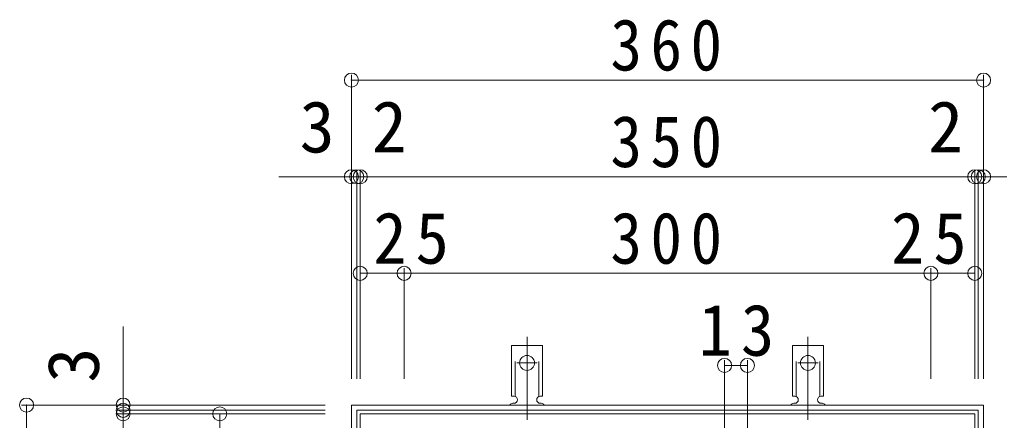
# Model space of a CAD drawing. Units: millimetres, scale not verified. Extents: x -1434 to 1762, y -1380 to 1207.
# Drawn here: x -349 to 209, y 979 to 1207 of the extents above; entities that cross this region are included whole.
import ezdxf
from ezdxf.enums import TextEntityAlignment as Align

# ---------------------------------------------------------------- set-up
doc = ezdxf.new("R2010")
doc.units = ezdxf.units.MM
doc.header["$LTSCALE"] = 10
doc.header["$PDMODE"] = 32
doc.header["$PDSIZE"] = 8
for name, pattern in [('CHAIN2', [12, 9, -1, 1, -1]), ('DASHED2', [3, 2, -1]), ('DASHED3', [4, 3, -1])]:
    doc.linetypes.add(name, pattern=pattern)
for name, color, linetype, lineweight in [('C-1', 2, 'DASHED3', 9), ('C-2', 3, 'Continuous', 9), ('C-4', 7, 'Continuous', 9), ('C-A', 3, 'Continuous', 9)]:
    doc.layers.add(name, color=color, linetype=linetype, lineweight=lineweight)
doc.styles.add('ＭＳ ゴシック', font='')
doc.styles.get('ＭＳ ゴシック').set_extended_font_data('MS Gothic')

msp = doc.modelspace()

# ---------------------------------------------------------------- linework, layer by layer
at = {"layer": 'C-1', "linetype": 'Continuous'}
for points in [[(-160.49, 987.39), (-160.49, 627.39), (199.51, 627.39), (199.51, 987.39)], [(-157.49, 984.39), (-157.49, 630.39), (196.51, 630.39), (196.51, 984.39)]]:
    msp.add_lwpolyline(points, close=True, dxfattribs=at)
at = {"layer": 'C-2'}
for p, q in [((-155.49, 982.39), (-155.49, 632.39)), ((194.51, 982.39), (-155.49, 982.39)), ((194.51, 982.39), (194.51, 632.39))]:
    msp.add_line(p, q, dxfattribs=at)
at = {"layer": 'C-4'}
for p, q in [((-160.49, 1002.39), (-160.49, 1175.39)), ((-160.49, 1172.39), (199.51, 1172.39)), ((199.51, 1002.39), (199.51, 1175.39)), ((-201.8, 1117.39), (244.27, 1117.39)), ((-157.49, 1002.39), (-157.49, 1120.39)), ((-155.49, 1002.39), (-155.49, 1120.39)), ((194.51, 1002.39), (194.51, 1120.39)), ((196.51, 1002.39), (196.51, 1120.39)), ((-155.49, 1062.39), (194.51, 1062.39)), ((-130.49, 1002.39), (-130.49, 1065.39)), ((169.51, 1002.39), (169.51, 1065.39)), ((-290.48, 586.08), (-290.48, 1032.14)), ((52.01, 972.39), (52.01, 1012.98)), ((65.01, 972.39), (65.01, 1012.98)), ((52.01, 1009.98), (65.01, 1009.98)), ((-175.49, 987.39), (-348.48, 987.39)), ((-345.48, 627.39), (-345.48, 987.39)), ((-175.49, 984.39), (-293.48, 984.39)), ((-175.49, 982.39), (-293.48, 982.39)), ((-235.48, 632.39), (-235.48, 982.39))]:
    msp.add_line(p, q, dxfattribs=at)
for p in [(-160.49, 1172.39), (199.51, 1172.39), (-160.49, 1117.39), (-157.49, 1117.39), (-155.49, 1117.39), (194.51, 1117.39), (196.51, 1117.39), (199.51, 1117.39), (-155.49, 1062.39), (-130.49, 1062.39), (169.51, 1062.39), (194.51, 1062.39), (52.01, 1009.98), (65.01, 1009.98), (-345.48, 987.39), (-290.48, 987.39), (-290.48, 984.39), (-290.48, 982.39), (-235.48, 982.39)]:
    msp.add_point(p, dxfattribs=at)
at = {"layer": 'C-A'}
for p, q in [((-69.24, 992.39), (-69.24, 1021.39)), ((-51.74, 1021.39), (-69.24, 1021.39)), ((-51.74, 992.39), (-51.74, 1021.39)), ((90.76, 992.39), (90.76, 1021.39)), ((108.26, 1021.39), (90.76, 1021.39)), ((108.26, 992.39), (108.26, 1021.39)), ((-69.24, 992.39), (-67.99, 992.39)), ((-68.49, 988.39), (-67.99, 988.39)), ((-51.74, 992.39), (-52.99, 992.39)), ((-52.99, 988.39), (-52.48, 988.39)), ((90.76, 992.39), (92.01, 992.39)), ((91.51, 988.39), (92.01, 988.39)), ((108.26, 992.39), (107.01, 992.39)), ((107.01, 988.39), (107.52, 988.39))]:
    msp.add_line(p, q, dxfattribs=at)
at = {"layer": 'C-A', "linetype": 'DASHED2'}
for p, q in [((-67.24, 992.25), (-67.24, 1021.39)), ((-53.74, 992.25), (-53.74, 1021.39)), ((92.76, 992.25), (92.76, 1021.39)), ((106.26, 992.25), (106.26, 1021.39))]:
    msp.add_line(p, q, dxfattribs=at)
at = {"layer": 'C-A', "color": 7, "linetype": 'CHAIN2'}
for p, q in [((-60.49, 978.92), (-60.49, 1026.32)), ((99.51, 978.92), (99.51, 1026.32)), ((-66.26, 1011.39), (-54.71, 1011.39)), ((93.74, 1011.39), (105.29, 1011.39))]:
    msp.add_line(p, q, dxfattribs=at)
at = {"layer": 'C-A'}
for centre in [(-60.49, 1011.39), (99.51, 1011.39)]:
    msp.add_circle(centre, 4.25, dxfattribs=at)
for centre, start, end in [((-68.49, 986.39), 90.276, 150.0005), ((-67.99, 990.39), 270, 90), ((-52.99, 990.39), 90, 269.8667), ((-52.49, 986.39), 29.9993, 89.7584), ((91.51, 986.39), 90.276, 150.0005), ((92.01, 990.39), 270, 90), ((107.01, 990.39), 90, 269.8667), ((107.51, 986.39), 29.9993, 89.7584)]:
    msp.add_arc(centre, 2, start, end, dxfattribs=at)

# ---------------------------------------------------------------- texts
at = {"layer": 'C-4', "color": 2, "style": 'ＭＳ ゴシック'}
for s, p in [('3', (-190.01, 1122.39)), ('2', (-148.91, 1122.39))]:
    msp.add_text(s, height=29.33, dxfattribs=at).set_placement(p, align=Align.BOTTOM_LEFT)
for s, rotation, p in [('2', 0.001, (167.95, 1122.39)), ('3', 90.001, (-295.48, 1000.16))]:
    msp.add_text(s, height=29.33, rotation=rotation, dxfattribs=at).set_placement(p, align=Align.BOTTOM_LEFT)
at = {"layer": 'C-4', "color": 2, "char_height": 29.33, "attachment_point": 7, "style": 'ＭＳ ゴシック'}
for s, insert in [('\\T1.27;\\W0.9;360', (-12.99, 1177.39)), ('\\T1.27;\\W0.9;350', (-12.99, 1122.39)), ('\\T1.27;\\W0.95;25', (-148.02, 1067.39)), ('\\T1.27;\\W0.9;300', (-12.99, 1067.39)), ('\\T1.27;\\W0.95;25', (146.84, 1067.39)), ('\\T1.27;\\W0.95;13', (37.26, 1014.98))]:
    msp.add_mtext(s, dxfattribs=dict(at, insert=insert))

doc.saveas('drawing.dxf')
